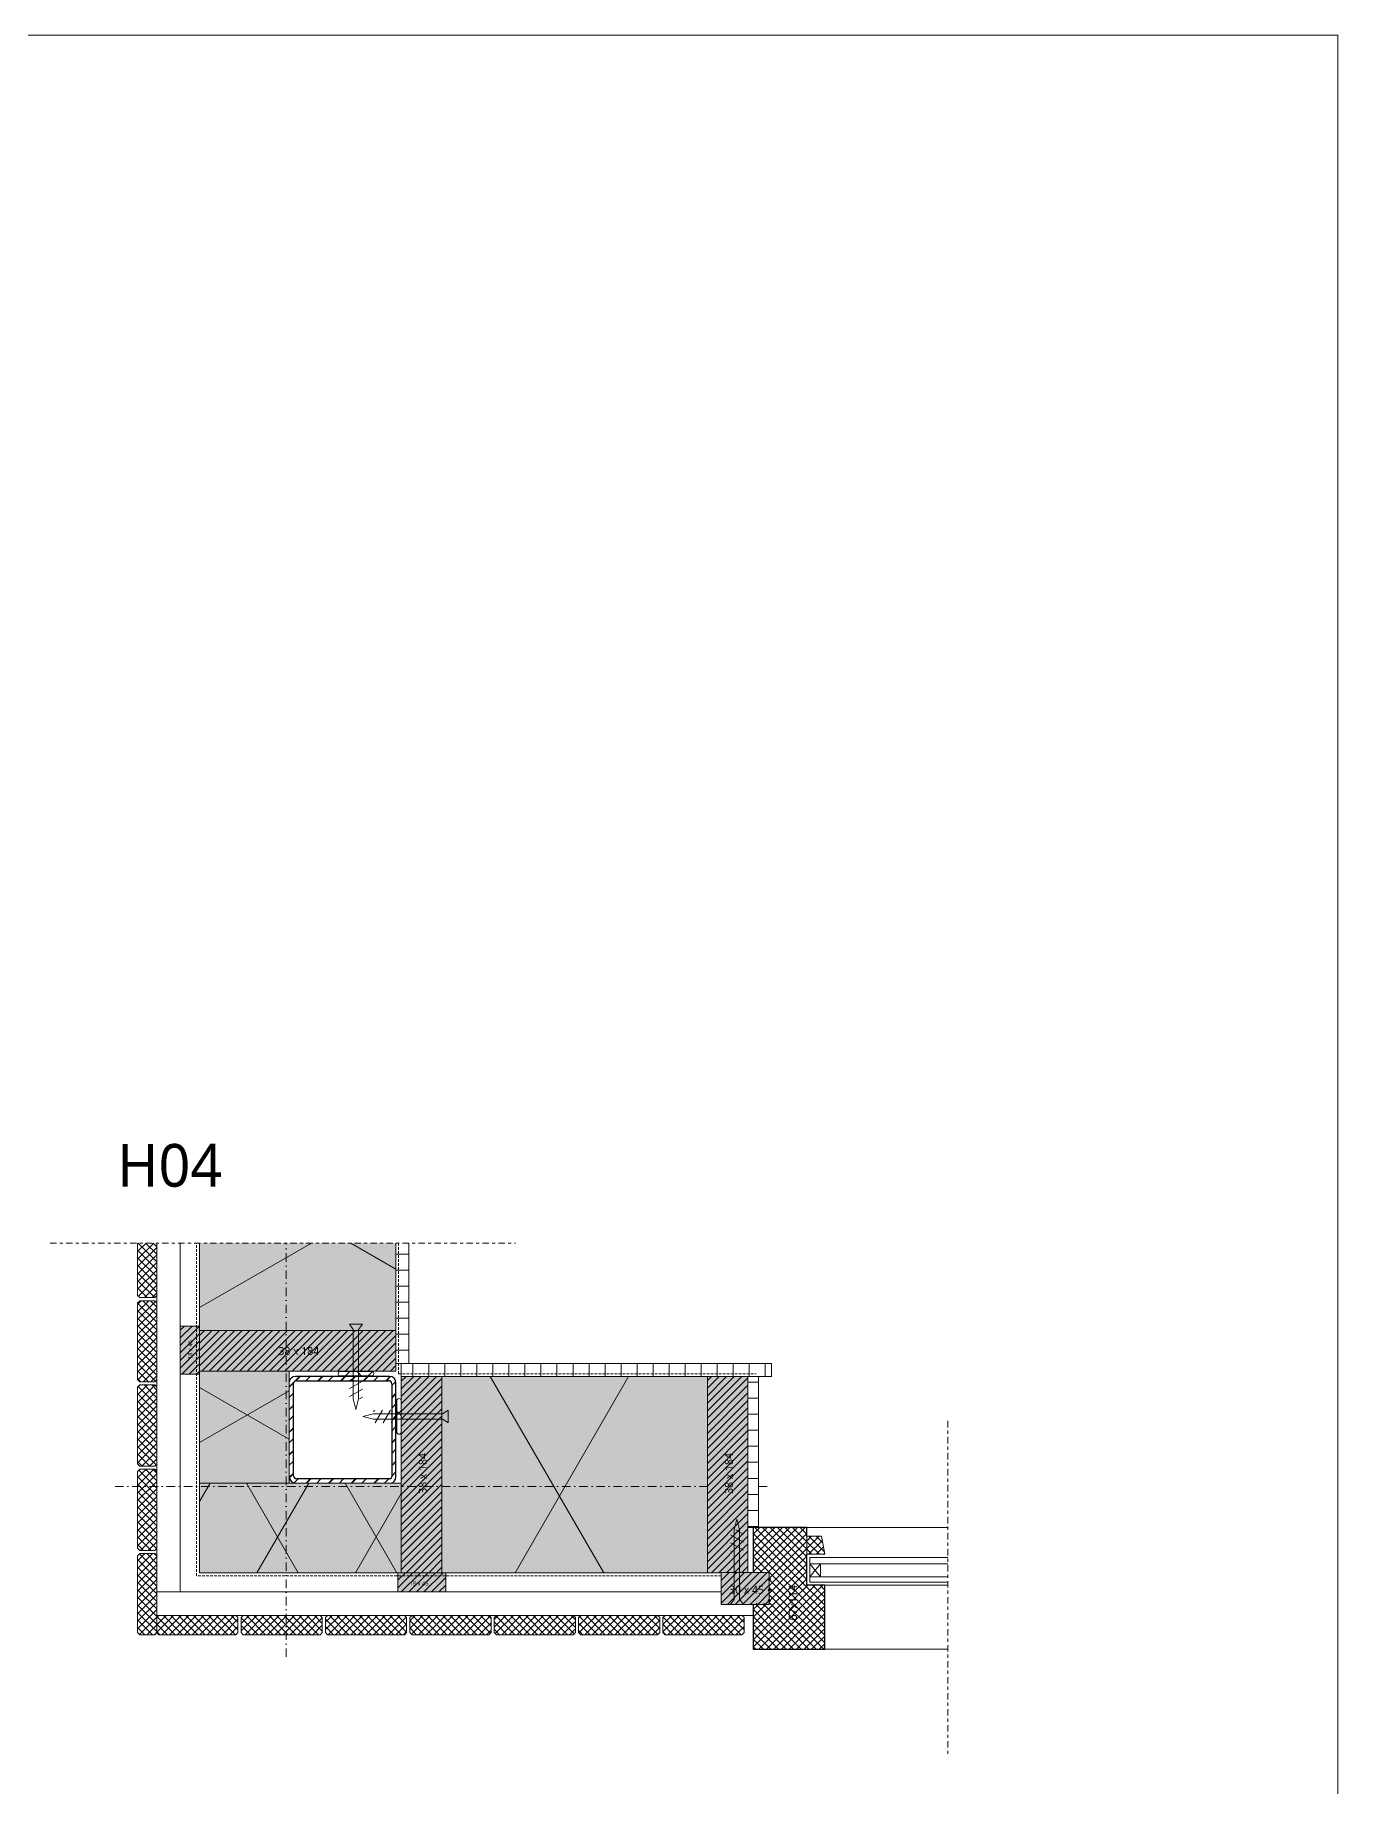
# Model space of a CAD drawing. Header units: millimetres. Extents: x 1381 to 5981, y 1743 to 14688.
# Drawn here: x 4761 to 5981, y 13046 to 14688 of the extents above; entities that cross this region are included whole.
import ezdxf

# ---------------------------------------------------------------- set-up
doc = ezdxf.new("R2010")
doc.units = ezdxf.units.MM
for name, pattern in [('MV_center', [15, 6, -3, 3, -3]), ('MV_hidden', [3.75, 2.5, -1.25]), ('MV_stramien', [16, 8, -4, 0, -4])]:
    doc.linetypes.add(name, pattern=pattern)
for name, color, linetype, lineweight in [('A-ANNO-NOTE', 131, 'Continuous', 18), ('A-DETL', 90, 'Continuous', 13), ('A-DETL-GENF', 92, 'Continuous', 18), ('A-DETL-MEDM', 33, 'Continuous', 18), ('G-ANNO-TEXT', 231, 'Continuous', 13)]:
    doc.layers.add(name, color=color, linetype=linetype, lineweight=lineweight)
doc.styles.add('Segoe UI', font='segoeui.ttf', dxfattribs={"height": 7.5})
doc.styles.add('Segoe UI_1', font='segoeui.ttf', dxfattribs={"height": 4})
doc.styles.add('Segoe UI_3', font='segoeui.ttf', dxfattribs={"height": 40})
pattern_1 = [(270, (0, 0), (-15, -9e-16), [])]
pattern_2 = [(45, (0, 0), (-10.606602, 10.606602), []), (135, (0, 0), (-10.606602, -10.606602), [])]
pattern_3 = [(45, (0, 0), (-3.5355339, 3.5355339), []), (135, (0, 0), (-3.5355339, -3.5355339), [])]

# ---------------------------------------------------------------- blocks, each defined once
blk = doc.blocks.new('00 hout_rechthoekig_sls - SLS 38x184-V22-Details Strandbaak Paviljoen')
at = {"layer": 'A-DETL-GENF', "lineweight": 13}
blk.add_hatch(color=256, dxfattribs=at).paths.add_polyline_path([(0, 0), (184, 0), (184, 38), (0, 38)])
at = {"layer": 'A-DETL-MEDM', "lineweight": 13}
h = blk.add_hatch(dxfattribs=at)
h.set_pattern_fill('FP_42', color=256, style=0, pattern_type=2)
h.set_pattern_definition([(315, (-13246.528, 5142.163), (3.5355339, 3.5355339), [])])
h.paths.add_polyline_path([(0, 0), (184, 0), (184, 38), (0, 38)])
at = {"layer": 'A-DETL-MEDM'}
for p, q in [((78.3, 38), (0, 38)), ((0, 38), (0, 0)), ((78.3, 38), (0, 38)), ((184, 38), (84, 38)), ((184, 38), (84, 38)), ((184, 0), (184, 38)), ((184, 0), (184, 38)), ((184, 0), (184, 38)), ((0, 0), (184, 0))]:
    blk.add_line(p, q, dxfattribs=at)
blk = doc.blocks.new('42 isolatie - Type 1-3776625-Details Strandbaak Paviljoen')
at = {"layer": 'A-DETL-GENF'}
blk.add_hatch(color=256, dxfattribs=at).paths.add_polyline_path([(249, -184.8), (249, -0.8), (0.3, -0.8), (0.3, -184.8), (200.6, -184.8)])
at = {"layer": 'A-DETL-GENF', "lineweight": 13}
h = blk.add_hatch(dxfattribs=at)
h.set_pattern_fill('FP_22', color=256, style=0, pattern_type=2)
h.set_pattern_definition([(300, (-2126.39, -181.76), (-155.885, -90), []), (240, (-2126.39, -181.76), (-155.885, 90), [])])
h.paths.add_polyline_path([(249, -184.8), (249, -0.8), (0.3, -0.8), (0.3, -184.8), (200.6, -184.8)])
at = {"layer": 'A-DETL-GENF'}
for p, q in [((249, -0.8), (0.3, -0.8)), ((0.3, -0.8), (0.3, -184.8)), ((0.3, -0.8), (0.3, -184.8)), ((0.3, -184.8), (4.1, -184.8)), ((4.1, -184.8), (249, -184.8)), ((4.1, -184.8), (249, -184.8))]:
    blk.add_line(p, q, dxfattribs=at)
blk = doc.blocks.new('00 plaatmateriaal - d_12 mm-3690144-Details Strandbaak Paviljoen')
at = {"layer": 'A-DETL-GENF', "lineweight": 13}
h = blk.add_hatch(dxfattribs=at)
h.set_pattern_fill('FP_5', color=256, style=0, pattern_type=2)
h.set_pattern_definition(pattern_1)
h.paths.add_polyline_path([(346.75, 0), (346.75, 12), (0, 12), (0, 0), (334.75, 0)])
at = {"layer": 'A-DETL-MEDM'}
for p, q in [((0, 12), (0, 0)), ((0, 0), (286.75, 0)), ((346.75, 12), (7, 12)), ((334.75, 0), (346.75, 0)), ((346.75, 0), (346.75, 12))]:
    blk.add_line(p, q, dxfattribs=at)
blk = doc.blocks.new('42 isolatie - Type 1-3776626-Details Strandbaak Paviljoen')
at = {"layer": 'A-DETL-GENF'}
blk.add_hatch(color=256, dxfattribs=at).paths.add_polyline_path([(0.3, 0.8), (82.3, 0.8), (82.3, 184.8), (0.3, 184.8), (0.3, 80.3)])
at = {"layer": 'A-DETL-GENF', "lineweight": 13}
h = blk.add_hatch(dxfattribs=at)
h.set_pattern_fill('FP_2', color=256, style=0, pattern_type=2)
h.set_pattern_definition([(60, (-2126.39, 181.76), (-155.885, 90), []), (120, (-2126.39, 181.76), (-155.885, -90), [])])
h.paths.add_polyline_path([(0.3, 0.8), (82.3, 0.8), (82.3, 184.8), (0.3, 184.8), (0.3, 80.3)])
at = {"layer": 'A-DETL-GENF'}
for p, q in [((4.4, 184.8), (0.3, 184.8)), ((0.3, 184.8), (0.3, 0.8)), ((4.4, 184.8), (0.3, 184.8)), ((82.3, 184.8), (4.4, 184.8)), ((82.3, 184.8), (4.4, 184.8)), ((0.3, 0.8), (82.3, 0.8))]:
    blk.add_line(p, q, dxfattribs=at)
blk = doc.blocks.new('00 plaatmateriaal - d_12 mm-3690146-Details Strandbaak Paviljoen')
at = {"layer": 'A-DETL-GENF', "lineweight": 13}
h = blk.add_hatch(dxfattribs=at)
h.set_pattern_fill('FP_3', color=256, style=0, pattern_type=2)
h.set_pattern_definition([(90, (0, 0), (-15, 9e-16), [])])
h.paths.add_polyline_path([(0, -12), (113, -12), (113, 0), (0, 0)])
at = {"layer": 'A-DETL-MEDM'}
for p, q in [((0, 0), (0, -12)), ((113, 0), (31, 0)), ((0, -12), (113, -12))]:
    blk.add_line(p, q, dxfattribs=at)
blk = doc.blocks.new('00 hout_rechthoekig_sls - SLS 38x184-V23-Details Strandbaak Paviljoen')
at = {"layer": 'A-DETL-GENF', "lineweight": 13}
blk.add_hatch(color=256, dxfattribs=at).paths.add_polyline_path([(0, -38), (184, -38), (184, 0), (0, 0), (0, -36.8)])
at = {"layer": 'A-DETL-MEDM', "lineweight": 13}
h = blk.add_hatch(dxfattribs=at)
h.set_pattern_fill('FP_43', color=256, style=0, pattern_type=2)
h.set_pattern_definition([(45, (-4915.163, -13473.528), (-3.5355339, 3.5355339), [])])
h.paths.add_polyline_path([(0, -38), (184, -38), (184, 0), (0, 0), (0, -36.8)])
at = {"layer": 'A-DETL-MEDM'}
for p, q in [((0, 0), (184, 0)), ((0, -38), (0, 0)), ((184, 0), (184, -38)), ((184, 0), (184, -38)), ((184, 0), (184, -38)), ((84, -38), (0, -38)), ((84, -38), (0, -38)), ((184, -38), (84, -38)), ((184, -38), (84, -38))]:
    blk.add_line(p, q, dxfattribs=at)
blk = doc.blocks.new('28 schroef - 5_0x80-4440999-Details Strandbaak Paviljoen')
at = {"layer": 'A-DETL-GENF', "lineweight": 13}
h = blk.add_hatch(dxfattribs=at)
h.set_pattern_fill('FP_12', color=256, style=0, pattern_type=2)
h.set_pattern_definition([(240, (0, 0), (-11.2583, 6.5), [])])
h.paths.add_polyline_path([(50, -6), (70, -6), (70, 6), (50, 6)])
h = blk.add_hatch(dxfattribs=at)
h.set_pattern_fill('FP_13', color=256, style=0, pattern_type=2)
h.set_pattern_definition([(240, (7.5, 0), (-11.2583, 6.5), [])])
h.paths.add_polyline_path([(50, -6), (70, -6), (70, 6), (50, 6)])
for p, q in [((0, -6), (0, 6)), ((0, 6), (5, 2.5)), ((5, 2.5), (70, 2.5)), ((70, 2.5), (80, 0)), ((80, 0), (70, -2.5)), ((5, -2.5), (0, -6)), ((70, -2.5), (5, -2.5))]:
    blk.add_line(p, q, dxfattribs=at)
blk = doc.blocks.new('28 schroef - 5_0x80-3186763-Details Strandbaak Paviljoen')
at = {"layer": 'A-DETL-GENF', "lineweight": 13}
h = blk.add_hatch(dxfattribs=at)
h.set_pattern_fill('FP_8', color=256, style=0, pattern_type=2)
h.set_pattern_definition([(120, (0, 0), (-11.2583, -6.5), [])])
h.paths.add_polyline_path([(50, -6), (70, -6), (70, 6), (50, 6)])
h = blk.add_hatch(dxfattribs=at)
h.set_pattern_fill('FP_9', color=256, style=0, pattern_type=2)
h.set_pattern_definition([(120, (7.5, 0), (-11.2583, -6.5), [])])
h.paths.add_polyline_path([(50, -6), (70, -6), (70, 6), (50, 6)])
for p, q in [((0, 6), (0, -6)), ((5, 2.5), (0, 6)), ((70, 2.5), (5, 2.5)), ((80, 0), (70, 2.5)), ((0, -6), (5, -2.5)), ((5, -2.5), (70, -2.5)), ((70, -2.5), (80, 0))]:
    blk.add_line(p, q, dxfattribs=at)
blk = doc.blocks.new('42 isolatie - Type 1-3776890-Details Strandbaak Paviljoen')
at = {"layer": 'A-DETL-GENF'}
blk.add_hatch(color=256, dxfattribs=at).paths.add_polyline_path([(0.3, 0.8), (105.3, 0.8), (105.3, 84.8), (0.3, 84.8), (0.3, 61)])
at = {"layer": 'A-DETL-GENF', "lineweight": 13}
h = blk.add_hatch(dxfattribs=at)
h.set_pattern_fill('FP_18', color=256, style=0, pattern_type=2)
h.set_pattern_definition([(60, (0, 0), (-69.28, 40), []), (120, (0, 0), (-69.28, -40), [])])
h.paths.add_polyline_path([(0.3, 0.8), (105.3, 0.8), (105.3, 84.8), (0.3, 84.8), (0.3, 61)])
at = {"layer": 'A-DETL-GENF'}
for p, q in [((102.4, 84.8), (0.3, 84.8)), ((0.3, 84.8), (0.3, 0.8)), ((102.4, 84.8), (0.3, 84.8)), ((105.3, 84.8), (102.4, 84.8)), ((105.3, 84.8), (102.4, 84.8)), ((105.3, 0.8), (105.3, 84.8)), ((105.3, 0.8), (105.3, 84.8)), ((0.3, 0.8), (105.3, 0.8)), ((0.3, 0.8), (105.3, 0.8))]:
    blk.add_line(p, q, dxfattribs=at)
blk = doc.blocks.new('42 isolatie - Type 1-3776891-Details Strandbaak Paviljoen')
at = {"layer": 'A-DETL-GENF'}
blk.add_hatch(color=256, dxfattribs=at).paths.add_polyline_path([(189.3, -84.8), (189.3, -0.8), (0.3, -0.8), (0.3, -84.8), (186.1, -84.8)])
at = {"layer": 'A-DETL-GENF', "lineweight": 13}
h = blk.add_hatch(dxfattribs=at)
h.set_pattern_fill('FP_17', color=256, style=0, pattern_type=2)
h.set_pattern_definition([(300, (0, 0), (-69.282, -40), []), (240, (0, 0), (-69.282, 40), [])])
h.paths.add_polyline_path([(189.3, -84.8), (189.3, -0.8), (0.3, -0.8), (0.3, -84.8), (186.1, -84.8)])
at = {"layer": 'A-DETL-GENF'}
for p, q in [((189.3, -0.8), (0.3, -0.8)), ((0.3, -0.8), (0.3, -84.8)), ((189.3, -0.8), (0.3, -0.8)), ((0.3, -0.8), (0.3, -84.8)), ((189.3, -84.8), (189.3, -0.8)), ((189.3, -84.8), (189.3, -0.8)), ((0.3, -84.8), (186.1, -84.8)), ((0.3, -84.8), (186.1, -84.8)), ((186.1, -84.8), (189.3, -84.8))]:
    blk.add_line(p, q, dxfattribs=at)
blk = doc.blocks.new('00 hout_rechthoekig_sls - Vuren 18x45-V24-Details Strandbaak Paviljoen')
at = {"layer": 'A-DETL-GENF', "lineweight": 13}
blk.add_hatch(color=256, dxfattribs=at).paths.add_polyline_path([(0, 0), (0, -18), (45, -18), (45, 0), (4.1, 0)])
at = {"layer": 'A-DETL-MEDM', "lineweight": 13}
h = blk.add_hatch(dxfattribs=at)
h.set_pattern_fill('FP_44', color=256, style=0, pattern_type=2)
h.set_pattern_definition([(315, (-13432.618, 4897.163), (3.5355339, 3.5355339), [])])
h.paths.add_polyline_path([(0, 0), (0, -18), (45, -18), (45, 0), (4.1, 0)])
at = {"layer": 'A-DETL-MEDM'}
for p, q in [((0, 0), (45, 0)), ((0, -18), (0, 0)), ((45, 0), (45, -18)), ((45, 0), (45, -18)), ((45, 0), (45, -18)), ((45, -18), (0, -18)), ((45, -18), (0, -18))]:
    blk.add_line(p, q, dxfattribs=at)
blk = doc.blocks.new('00 hout_rechthoekig_sls - Vuren 18x45-V25-Details Strandbaak Paviljoen')
at = {"layer": 'A-DETL-GENF', "lineweight": 13}
blk.add_hatch(color=256, dxfattribs=at).paths.add_polyline_path([(45, 0), (0, 0), (0, -18), (45, -18)])
at = {"layer": 'A-DETL-MEDM', "lineweight": 13}
h = blk.add_hatch(dxfattribs=at)
h.set_pattern_fill('FP_45', color=256, style=0, pattern_type=2)
h.set_pattern_definition([(225, (5146.018, 13228.528), (3.5355339, -3.5355339), [])])
h.paths.add_polyline_path([(45, 0), (0, 0), (0, -18), (45, -18)])
at = {"layer": 'A-DETL-MEDM'}
for p, q in [((0, 0), (45, 0)), ((0, -18), (0, 0)), ((45, 0), (45, -18)), ((45, 0), (45, -18)), ((45, 0), (45, -18)), ((45, -18), (0, -18)), ((45, -18), (0, -18))]:
    blk.add_line(p, q, dxfattribs=at)
blk = doc.blocks.new('NLRS_00_DI_maskeer - Type 1-4234856-Details Strandbaak Paviljoen')
at = {"layer": 'A-DETL-GENF', "linetype": 'MV_center'}
blk.add_line((-100, 0), (336, 0), dxfattribs=at)
blk = doc.blocks.new('00 hout_rechthoekig_sls - SLS 38x184-V29-Details Strandbaak Paviljoen')
at = {"layer": 'A-DETL-GENF', "lineweight": 13}
blk.add_hatch(color=256, dxfattribs=at).paths.add_polyline_path([(0, 25), (0.3, 25), (0.3, 0), (184, 0), (184, 38), (0, 38)])
at = {"layer": 'A-DETL-MEDM', "lineweight": 13}
h = blk.add_hatch(dxfattribs=at)
h.set_pattern_fill('FP_49', color=256, style=0, pattern_type=2)
h.set_pattern_definition([(315, (-13246.528, 5428.913), (3.5355339, 3.5355339), [])])
h.paths.add_polyline_path([(0, 25), (0.3, 25), (0.3, 0), (184, 0), (184, 38), (0, 38)])
at = {"layer": 'A-DETL-MEDM'}
for p, q in [((184, 38), (0, 38)), ((0, 38), (0, 25)), ((184, 38), (0, 38)), ((184, 0), (184, 38)), ((184, 0), (184, 38)), ((184, 0), (184, 38)), ((0.3, 0), (42.3, 0)), ((42.3, 0), (184, 0))]:
    blk.add_line(p, q, dxfattribs=at)
blk = doc.blocks.new('00 hout_rechthoekig_sls - Vuren 30x45-4309811-Details Strandbaak Paviljoen')
at = {"layer": 'A-DETL-GENF', "lineweight": 13}
blk.add_hatch(color=256, dxfattribs=at).paths.add_polyline_path([(0, 0), (32.2, 0), (32.3, 0.3), (32.4, 0.5), (32.5, 0.7), (32.7, 0.9), (33, 1), (33.2, 1), (33.5, 1), (33.7, 0.9), (33.9, 0.7), (34.1, 0.5), (34.2, 0.3), (34.2, 0), (39.1, 0), (39.1, 0.3), (39.2, 0.5), (39.4, 0.7), (39.6, 0.9), (39.8, 1), (40.1, 1), (40.4, 1), (40.6, 0.9), (40.8, 0.7), (41, 0.5), (41.1, 0.3), (41.1, 0), (45, 0), (45, 2.6), (44.7, 2.7), (44.5, 2.8), (44.3, 2.9), (44.1, 3.1), (44, 3.4), (44, 3.6), (44, 3.9), (44.1, 4.1), (44.3, 4.3), (44.5, 4.5), (44.7, 4.6), (45, 4.6), (45, 12.6), (44.7, 12.6), (44.5, 12.7), (44.3, 12.9), (44.1, 13.1), (44, 13.3), (44, 13.6), (44, 13.8), (44.1, 14.1), (44.3, 14.3), (44.5, 14.4), (44.7, 14.5), (45, 14.6), (45, 22.6), (44.7, 22.6), (44.5, 22.7), (44.3, 22.9), (44.1, 23.1), (44, 23.3), (44, 23.6), (44, 23.8), (44.2, 24.1), (44.3, 24.3), (44.5, 24.4), (44.7, 24.5), (45, 24.6), (45, 30), (0, 30)])
at = {"layer": 'A-DETL-MEDM', "lineweight": 13}
h = blk.add_hatch(dxfattribs=at)
h.set_pattern_fill('FP_50', color=256, style=0, pattern_type=2)
h.set_pattern_definition([(45, (-5403.921, -13216.799), (-3.5355339, 3.5355339), [])])
h.paths.add_polyline_path([(0, 0), (32.2, 0), (32.3, 0.3), (32.4, 0.5), (32.5, 0.7), (32.7, 0.9), (33, 1), (33.2, 1), (33.5, 1), (33.7, 0.9), (33.9, 0.7), (34.1, 0.5), (34.2, 0.3), (34.2, 0), (39.1, 0), (39.1, 0.3), (39.2, 0.5), (39.4, 0.7), (39.6, 0.9), (39.8, 1), (40.1, 1), (40.4, 1), (40.6, 0.9), (40.8, 0.7), (41, 0.5), (41.1, 0.3), (41.1, 0), (45, 0), (45, 2.6), (44.7, 2.7), (44.5, 2.8), (44.3, 2.9), (44.1, 3.1), (44, 3.4), (44, 3.6), (44, 3.9), (44.1, 4.1), (44.3, 4.3), (44.5, 4.5), (44.7, 4.6), (45, 4.6), (45, 12.6), (44.7, 12.6), (44.5, 12.7), (44.3, 12.9), (44.1, 13.1), (44, 13.3), (44, 13.6), (44, 13.8), (44.1, 14.1), (44.3, 14.3), (44.5, 14.4), (44.7, 14.5), (45, 14.6), (45, 22.6), (44.7, 22.6), (44.5, 22.7), (44.3, 22.9), (44.1, 23.1), (44, 23.3), (44, 23.6), (44, 23.8), (44.2, 24.1), (44.3, 24.3), (44.5, 24.4), (44.7, 24.5), (45, 24.6), (45, 30), (0, 30)])
at = {"layer": 'A-DETL-MEDM'}
for p, q in [((45, 30), (0, 30)), ((0, 30), (0, 0)), ((45, 30), (0, 30)), ((45, 24.6), (45, 30)), ((45, 24.6), (45, 30)), ((45, 24.6), (45, 30)), ((45, 14.6), (45, 22.6)), ((45, 14.6), (45, 22.6)), ((45, 14.6), (45, 22.6)), ((0, 0), (32.2, 0)), ((34.2, 0), (39.1, 0)), ((41.1, 0), (45, 0)), ((45, 4.6), (45, 12.6)), ((45, 4.6), (45, 12.6)), ((45, 4.6), (45, 12.6)), ((45, 0), (45, 2.6)), ((45, 0), (45, 2.6)), ((45, 0), (45, 2.6))]:
    blk.add_line(p, q, dxfattribs=at)
blk = doc.blocks.new('00 plaatmateriaal - d_10 mm-3690150-Details Strandbaak Paviljoen')
at = {"layer": 'A-DETL-GENF', "lineweight": 13}
h = blk.add_hatch(dxfattribs=at)
h.set_pattern_fill('FP_5', color=256, style=0, pattern_type=2)
h.set_pattern_definition(pattern_1)
h.paths.add_polyline_path([(141.7, 10), (0, 10), (0, 0), (141.7, 0)])
at = {"layer": 'A-DETL-MEDM'}
for p, q in [((141.7, 10), (0, 10)), ((0, 10), (0, 0)), ((0, 0), (141.7, 0)), ((141.7, 0), (141.7, 10))]:
    blk.add_line(p, q, dxfattribs=at)
blk = doc.blocks.new('31 dubbel_glas - Type 1-3690163-Details Strandbaak Paviljoen')
at = {"layer": 'A-DETL-GENF', "lineweight": 13}
for p, q in [((160, 0), (30.75, 0)), ((160, -23), (160, 0)), ((160, -5), (30.75, -5)), ((150, -5), (150, -17)), ((150, -17), (160, -5)), ((150, -5), (160, -17)), ((30.75, -17), (160, -17)), ((30.75, -23), (160, -23))]:
    blk.add_line(p, q, dxfattribs=at)
blk = doc.blocks.new('NLRS_00_DI_maskeer - Type 1-4234652-Details Strandbaak Paviljoen')
at = {"layer": 'A-DETL-GENF', "linetype": 'MV_center'}
blk.add_line((214, 0), (-100, 0), dxfattribs=at)

msp = doc.modelspace()

# ---------------------------------------------------------------- hatches: boundary and pattern name
at = {"layer": 'A-DETL-GENF', "lineweight": 13}
h = msp.add_hatch(dxfattribs=at)
h.set_pattern_fill('FP_15', color=250, style=0, pattern_type=2)
h.set_pattern_definition(pattern_3)
h.paths.add_polyline_path([(4859.2, 13504.5), (4873.2, 13504.5), (4875.2, 13506.5), (4875.2, 13555.5), (4857.2, 13555.5), (4857.2, 13506.5), (4858.3, 13505.4)])
h = msp.add_hatch(dxfattribs=at)
h.set_pattern_fill('FP_15', color=250, style=0, pattern_type=2)
h.set_pattern_definition(pattern_3)
h.paths.add_polyline_path([(4859.2, 13425.5), (4873.2, 13425.5), (4875.2, 13427.5), (4875.2, 13499.5), (4873.2, 13501.5), (4859.2, 13501.5), (4857.2, 13499.5), (4857.2, 13427.5), (4858.3, 13426.4)])
h = msp.add_hatch(dxfattribs=at)
h.set_pattern_fill('FP_4', color=254, style=0, pattern_type=2)
h.set_pattern_definition([(45, (0, 0), (-10.606602, 10.606602), []), (45, (0.5, 0), (-10.606602, 10.606602), []), (45, (10, 0), (-10.606602, 10.606602), [])])
h.paths.add_polyline_path([(5094.2, 13330.5), (5095.5, 13330.9), (5096.7, 13331.6), (5097.7, 13332.6), (5098.5, 13333.7), (5099, 13335.1), (5099.2, 13336.4), (5099.2, 13424.5), (5099, 13426.1), (5098.4, 13427.5), (5097.4, 13428.8), (5096.2, 13429.7), (5094.7, 13430.3), (5093.2, 13430.5), (5005.1, 13430.5), (5003.7, 13430.4), (5002.4, 13429.9), (5001.2, 13429.1), (5000.2, 13428.1), (4999.6, 13426.9), (4999.2, 13425.5), (4999.2, 13336.5), (4999.4, 13335), (5000, 13333.5), (5000.9, 13332.3), (5002.2, 13331.3), (5003.6, 13330.7), (5005.2, 13330.5), (5019.7, 13330.5)])
h.paths.add_polyline_path([(5093.7, 13334.5), (5006.2, 13334.5), (5005.4, 13334.6), (5004.7, 13334.9), (5004, 13335.4), (5003.6, 13336), (5003.3, 13336.8), (5003.2, 13337.5), (5003.2, 13424.2), (5003.4, 13424.9), (5003.7, 13425.4), (5004.2, 13425.9), (5004.8, 13426.2), (5005.4, 13426.5), (5006.1, 13426.5), (5092.2, 13426.5), (5092.9, 13426.4), (5093.7, 13426.1), (5094.3, 13425.6), (5094.8, 13425), (5095.1, 13424.3), (5095.2, 13423.5), (5095.2, 13336.4), (5095.1, 13335.9), (5094.9, 13335.5), (5094.6, 13335.1), (5094.2, 13334.7)])
h = msp.add_hatch(dxfattribs=at)
h.set_pattern_fill('FP_14', color=254, style=0, pattern_type=2)
h.set_pattern_definition(pattern_2)
h.paths.add_polyline_path([(5076.4, 13431.2), (5076.9, 13431.3), (5077.4, 13431.5), (5077.8, 13431.8), (5078.1, 13432.2), (5078.3, 13432.7), (5078.4, 13433.2), (5078.3, 13433.8), (5078.1, 13434.2), (5077.8, 13434.6), (5077.4, 13435), (5076.9, 13435.2), (5076.4, 13435.2), (5046.9, 13435.2), (5046.4, 13435.2), (5045.9, 13435), (5045.5, 13434.6), (5045.2, 13434.2), (5045, 13433.8), (5044.9, 13433.2), (5045, 13432.7), (5045.2, 13432.2), (5045.5, 13431.8), (5045.9, 13431.5), (5046.4, 13431.3), (5046.9, 13431.2), (5060, 13431.2)])
h = msp.add_hatch(dxfattribs=at)
h.set_pattern_fill('FP_15', color=250, style=0, pattern_type=2)
h.set_pattern_definition(pattern_3)
h.paths.add_polyline_path([(4859.2, 13346.5), (4873.2, 13346.5), (4875.2, 13348.5), (4875.2, 13420.5), (4873.2, 13422.5), (4859.2, 13422.5), (4857.2, 13420.5), (4857.2, 13348.5), (4858.3, 13347.4)])
h = msp.add_hatch(dxfattribs=at)
h.set_pattern_fill('FP_14', color=254, style=0, pattern_type=2)
h.set_pattern_definition(pattern_2)
h.paths.add_polyline_path([(5101.9, 13376.3), (5102.4, 13376.3), (5102.9, 13376.5), (5103.3, 13376.9), (5103.6, 13377.3), (5103.8, 13377.8), (5103.9, 13378.3), (5103.9, 13407.8), (5103.8, 13408.3), (5103.6, 13408.8), (5103.3, 13409.2), (5102.9, 13409.5), (5102.4, 13409.7), (5101.9, 13409.8), (5101.4, 13409.7), (5100.9, 13409.5), (5100.4, 13409.1), (5100.1, 13408.8), (5099.9, 13408.3), (5099.9, 13407.8), (5099.9, 13378.3), (5099.9, 13377.8), (5100.1, 13377.3), (5100.5, 13376.9), (5100.9, 13376.5), (5101.4, 13376.3)])
h = msp.add_hatch(dxfattribs=at)
h.set_pattern_fill('FP_15', color=250, style=0, pattern_type=2)
h.set_pattern_definition(pattern_3)
h.paths.add_polyline_path([(4859.2, 13267.5), (4873.2, 13267.5), (4875.2, 13269.5), (4875.2, 13341.5), (4873.2, 13343.5), (4859.2, 13343.5), (4857.2, 13341.5), (4857.2, 13269.5)])
h = msp.add_hatch(dxfattribs=at)
h.set_pattern_fill('FP_15', color=250, style=0, pattern_type=2)
h.set_pattern_definition(pattern_3)
h.paths.add_polyline_path([(5500.9, 13174.8), (5500.9, 13234.8), (5483.9, 13234.8), (5483.9, 13288.8), (5433.9, 13288.8), (5433.9, 13246.8), (5448.9, 13246.8), (5448.9, 13241.4), (5449.2, 13241.3), (5449.4, 13241.2), (5449.7, 13240.9), (5449.8, 13240.9), (5449.9, 13240.6), (5449.9, 13240.4), (5449.9, 13240.1), (5449.8, 13239.9), (5449.6, 13239.7), (5449.4, 13239.5), (5449.2, 13239.4), (5448.9, 13239.4), (5448.9, 13231.4), (5449.2, 13231.3), (5449.4, 13231.2), (5449.6, 13231.1), (5449.8, 13230.9), (5449.9, 13230.6), (5449.9, 13230.4), (5449.9, 13230.1), (5449.8, 13229.9), (5449.6, 13229.7), (5449.4, 13229.5), (5449.2, 13229.4), (5448.9, 13229.4), (5448.9, 13221.4), (5449.2, 13221.4), (5449.4, 13221.3), (5449.6, 13221.1), (5449.8, 13220.9), (5449.9, 13220.7), (5449.9, 13220.4), (5449.9, 13220.2), (5449.8, 13219.9), (5449.6, 13219.7), (5449.4, 13219.6), (5449.2, 13219.5), (5448.9, 13219.4), (5448.9, 13216.8), (5445, 13216.8), (5445, 13216.5), (5444.9, 13216.3), (5444.7, 13216.1), (5444.5, 13215.9), (5444.3, 13215.8), (5444, 13215.8), (5443.8, 13215.8), (5443.5, 13215.9), (5443.3, 13216.1), (5443.2, 13216.3), (5443.1, 13216.5), (5443, 13216.8), (5438.2, 13216.8), (5438.1, 13216.5), (5438, 13216.3), (5437.9, 13216.1), (5437.7, 13215.9), (5437.4, 13215.8), (5437.2, 13215.8), (5436.9, 13215.8), (5436.7, 13215.9), (5436.5, 13216.1), (5436.3, 13216.3), (5436.2, 13216.5), (5436.2, 13216.8), (5433.9, 13216.8), (5433.9, 13174.8)])
h = msp.add_hatch(dxfattribs=at)
h.set_pattern_fill('FP_15', color=250, style=0, pattern_type=2)
h.set_pattern_definition(pattern_3)
h.paths.add_polyline_path([(5500.9, 13263.8), (5497.9, 13280.8), (5483.9, 13280.8), (5483.9, 13263.8)])
h = msp.add_hatch(dxfattribs=at)
h.set_pattern_fill('FP_15', color=250, style=0, pattern_type=2)
h.set_pattern_definition(pattern_3)
h.paths.add_polyline_path([(4859.2, 13188.5), (4873.2, 13188.5), (4875.2, 13190.5), (4875.2, 13262.5), (4873.2, 13264.5), (4859.2, 13264.5), (4857.2, 13262.5), (4857.2, 13190.5)])
at = {"layer": 'A-DETL-GENF'}
for points in [[(5448.9, 13239.4), (5449.2, 13239.4), (5449.4, 13239.5), (5449.6, 13239.7), (5449.8, 13239.9), (5449.9, 13240.1), (5449.9, 13240.4), (5449.9, 13240.6), (5449.7, 13240.9), (5449.6, 13241.1), (5449.4, 13241.2), (5449.2, 13241.3), (5448.9, 13241.4), (5448.7, 13241.3), (5448.4, 13241.2), (5448.1, 13240.9), (5448.1, 13240.9), (5448, 13240.6), (5447.9, 13240.4), (5448, 13240.1), (5448.1, 13239.9), (5448.2, 13239.7), (5448.4, 13239.5), (5448.7, 13239.4)], [(5437.2, 13215.8), (5437.4, 13215.8), (5437.7, 13215.9), (5437.9, 13216.1), (5438, 13216.3), (5438.1, 13216.5), (5438.2, 13216.8), (5438.1, 13217.1), (5438, 13217.3), (5437.9, 13217.5), (5437.7, 13217.7), (5437.4, 13217.8), (5437.2, 13217.8), (5436.9, 13217.8), (5436.7, 13217.7), (5436.5, 13217.5), (5436.3, 13217.3), (5436.2, 13217.1), (5436.2, 13216.8), (5436.2, 13216.5), (5436.3, 13216.3), (5436.5, 13216.1), (5436.7, 13215.9), (5436.9, 13215.8)], [(5444, 13215.8), (5444.3, 13215.8), (5444.5, 13215.9), (5444.7, 13216.1), (5444.9, 13216.3), (5445, 13216.5), (5445, 13216.8), (5445, 13217.1), (5444.9, 13217.3), (5444.7, 13217.5), (5444.5, 13217.7), (5444.3, 13217.8), (5444, 13217.8), (5443.8, 13217.8), (5443.5, 13217.7), (5443.3, 13217.5), (5443.2, 13217.3), (5443.1, 13217.1), (5443, 13216.8), (5443.1, 13216.5), (5443.2, 13216.3), (5443.3, 13216.1), (5443.5, 13215.9), (5443.8, 13215.8)], [(5448.9, 13229.4), (5449.2, 13229.4), (5449.4, 13229.5), (5449.6, 13229.7), (5449.8, 13229.9), (5449.9, 13230.1), (5449.9, 13230.4), (5449.9, 13230.6), (5449.8, 13230.9), (5449.6, 13231.1), (5449.4, 13231.2), (5449.2, 13231.3), (5448.9, 13231.4), (5448.7, 13231.3), (5448.4, 13231.2), (5448.2, 13231.1), (5448.1, 13230.9), (5448, 13230.6), (5447.9, 13230.4), (5448, 13230.1), (5448.1, 13229.9), (5448.2, 13229.7), (5448.4, 13229.5), (5448.7, 13229.4)], [(5448.9, 13219.4), (5449.2, 13219.5), (5449.4, 13219.6), (5449.6, 13219.7), (5449.8, 13219.9), (5449.9, 13220.2), (5449.9, 13220.4), (5449.9, 13220.7), (5449.8, 13220.9), (5449.6, 13221.1), (5449.4, 13221.3), (5449.2, 13221.4), (5448.9, 13221.4), (5448.7, 13221.4), (5448.4, 13221.3), (5448.2, 13221.1), (5448.1, 13220.9), (5448, 13220.7), (5447.9, 13220.4), (5448, 13220.2), (5448.1, 13219.9), (5448.2, 13219.7), (5448.4, 13219.6), (5448.7, 13219.5)]]:
    msp.add_hatch(color=7, dxfattribs=at).paths.add_polyline_path(points)
at = {"layer": 'A-DETL-GENF', "lineweight": 13}
h = msp.add_hatch(dxfattribs=at)
h.set_pattern_fill('FP_15', color=250, style=0, pattern_type=2)
h.set_pattern_definition(pattern_3)
h.paths.add_polyline_path([(4949.2, 13188.5), (4951.2, 13190.5), (4951.2, 13204.5), (4949.2, 13206.5), (4877.2, 13206.5), (4875.2, 13204.5), (4875.2, 13190.5), (4877.2, 13188.5)])
h = msp.add_hatch(dxfattribs=at)
h.set_pattern_fill('FP_15', color=250, style=0, pattern_type=2)
h.set_pattern_definition(pattern_3)
h.paths.add_polyline_path([(5028.2, 13188.5), (5030.2, 13190.5), (5030.2, 13204.5), (5028.2, 13206.5), (4956.2, 13206.5), (4954.2, 13204.5), (4954.2, 13190.5), (4956.2, 13188.5), (5019.7, 13188.5)])
h = msp.add_hatch(dxfattribs=at)
h.set_pattern_fill('FP_15', color=250, style=0, pattern_type=2)
h.set_pattern_definition(pattern_3)
h.paths.add_polyline_path([(5107.2, 13188.5), (5109.2, 13190.5), (5109.2, 13204.5), (5107.2, 13206.5), (5035.2, 13206.5), (5033.2, 13204.5), (5033.2, 13190.5), (5035.2, 13188.5)])
h = msp.add_hatch(dxfattribs=at)
h.set_pattern_fill('FP_15', color=250, style=0, pattern_type=2)
h.set_pattern_definition(pattern_3)
h.paths.add_polyline_path([(5186.2, 13188.5), (5188.2, 13190.5), (5188.2, 13204.5), (5186.2, 13206.5), (5114.2, 13206.5), (5112.2, 13204.5), (5112.2, 13190.5), (5114.2, 13188.5)])
h = msp.add_hatch(dxfattribs=at)
h.set_pattern_fill('FP_15', color=250, style=0, pattern_type=2)
h.set_pattern_definition(pattern_3)
h.paths.add_polyline_path([(5265.2, 13188.5), (5267.2, 13190.5), (5267.2, 13204.5), (5265.2, 13206.5), (5193.2, 13206.5), (5191.2, 13204.5), (5191.2, 13190.5), (5193.2, 13188.5)])
h = msp.add_hatch(dxfattribs=at)
h.set_pattern_fill('FP_15', color=250, style=0, pattern_type=2)
h.set_pattern_definition(pattern_3)
h.paths.add_polyline_path([(5342.4, 13188.5), (5344.2, 13188.5), (5346.2, 13190.5), (5346.2, 13204.5), (5344.2, 13206.5), (5272.2, 13206.5), (5270.2, 13204.5), (5270.2, 13190.5), (5272.2, 13188.5)])
h = msp.add_hatch(dxfattribs=at)
h.set_pattern_fill('FP_15', color=250, style=0, pattern_type=2)
h.set_pattern_definition(pattern_3)
h.paths.add_polyline_path([(5423.2, 13188.5), (5425.2, 13190.5), (5425.2, 13204.5), (5423.2, 13206.5), (5351.2, 13206.5), (5349.2, 13204.5), (5349.2, 13190.5), (5351.2, 13188.5)])

# ---------------------------------------------------------------- linework, layer by layer
at = {"layer": 'A-DETL', "lineweight": 18}
for p, q in [((1381.5, 14687.5), (5981.5, 14687.5)), ((5981.5, 14687.5), (5981.5, 11787.5)), ((4857.2, 13555.5), (4857.2, 13506.5)), ((4875.2, 13506.5), (4875.2, 13555.5)), ((4875.2, 13555.5), (4875.2, 13228.5)), ((4875.2, 13555.5), (4875.2, 13228.5)), ((4875.2, 13555.5), (4875.2, 13206.5)), ((4897.2, 13477.6), (4897.2, 13555.5)), ((4857.2, 13506.5), (4859.2, 13504.5)), ((4859.2, 13501.5), (4857.2, 13499.5)), ((4857.2, 13499.5), (4857.2, 13427.5)), ((4859.2, 13504.5), (4873.2, 13504.5)), ((4873.2, 13501.5), (4859.2, 13501.5)), ((4873.2, 13504.5), (4875.2, 13506.5)), ((4875.2, 13499.5), (4873.2, 13501.5)), ((4875.2, 13427.5), (4875.2, 13499.5)), ((4897.2, 13432.6), (4897.2, 13228.5)), ((5076.4, 13435.2), (5046.9, 13435.2)), ((5046.9, 13431.2), (5076.4, 13431.2)), ((4857.2, 13427.5), (4859.2, 13425.5)), ((4859.2, 13422.5), (4857.2, 13420.5)), ((4857.2, 13420.5), (4857.2, 13348.5)), ((4859.2, 13425.5), (4873.2, 13425.5)), ((4873.2, 13422.5), (4859.2, 13422.5)), ((4873.2, 13425.5), (4875.2, 13427.5)), ((4875.2, 13420.5), (4873.2, 13422.5)), ((4875.2, 13348.5), (4875.2, 13420.5)), ((5099.9, 13407.8), (5099.9, 13378.3)), ((5103.9, 13378.3), (5103.9, 13407.8)), ((4857.2, 13348.5), (4859.2, 13346.5)), ((4873.2, 13346.5), (4875.2, 13348.5)), ((4859.2, 13343.5), (4857.2, 13341.5)), ((4857.2, 13341.5), (4857.2, 13269.5)), ((4859.2, 13346.5), (4873.2, 13346.5)), ((4873.2, 13343.5), (4859.2, 13343.5)), ((4875.2, 13341.5), (4873.2, 13343.5)), ((4875.2, 13269.5), (4875.2, 13341.5)), ((4857.2, 13269.5), (4859.2, 13267.5)), ((4859.2, 13267.5), (4873.2, 13267.5)), ((4873.2, 13267.5), (4875.2, 13269.5)), ((5483.9, 13280.8), (5483.9, 13263.8)), ((5497.9, 13280.8), (5483.9, 13280.8)), ((5500.9, 13263.8), (5497.9, 13280.8)), ((4859.2, 13264.5), (4857.2, 13262.5)), ((4857.2, 13262.5), (4857.2, 13190.5)), ((4873.2, 13264.5), (4859.2, 13264.5)), ((4875.2, 13262.5), (4873.2, 13264.5)), ((4875.2, 13190.5), (4875.2, 13262.5)), ((5483.9, 13263.8), (5500.9, 13263.8)), ((5101, 13228.5), (4875.2, 13228.5)), ((4875.2, 13228.5), (4875.2, 13206.5)), ((5146, 13228.5), (5403.9, 13228.5)), ((4877.2, 13206.5), (4875.2, 13204.5)), ((5433.9, 13206.5), (4875.2, 13206.5)), ((4949.2, 13206.5), (4877.2, 13206.5)), ((4951.2, 13204.5), (4949.2, 13206.5)), ((4951.2, 13190.5), (4951.2, 13204.5)), ((4956.2, 13206.5), (4954.2, 13204.5)), ((4954.2, 13204.5), (4954.2, 13190.5)), ((5028.2, 13206.5), (4956.2, 13206.5)), ((5030.2, 13204.5), (5028.2, 13206.5)), ((5030.2, 13190.5), (5030.2, 13204.5)), ((5035.2, 13206.5), (5033.2, 13204.5)), ((5033.2, 13204.5), (5033.2, 13190.5)), ((5107.2, 13206.5), (5035.2, 13206.5)), ((5109.2, 13204.5), (5107.2, 13206.5)), ((5109.2, 13190.5), (5109.2, 13204.5)), ((5114.2, 13206.5), (5112.2, 13204.5)), ((5112.2, 13204.5), (5112.2, 13190.5)), ((5186.2, 13206.5), (5114.2, 13206.5)), ((5188.2, 13204.5), (5186.2, 13206.5)), ((5188.2, 13190.5), (5188.2, 13204.5)), ((5193.2, 13206.5), (5191.2, 13204.5)), ((5191.2, 13204.5), (5191.2, 13190.5)), ((5265.2, 13206.5), (5193.2, 13206.5)), ((5267.2, 13204.5), (5265.2, 13206.5)), ((5267.2, 13190.5), (5267.2, 13204.5)), ((5272.2, 13206.5), (5270.2, 13204.5)), ((5270.2, 13204.5), (5270.2, 13190.5)), ((5344.2, 13206.5), (5272.2, 13206.5)), ((5346.2, 13204.5), (5344.2, 13206.5)), ((5346.2, 13190.5), (5346.2, 13204.5)), ((5351.2, 13206.5), (5349.2, 13204.5)), ((5349.2, 13204.5), (5349.2, 13190.5)), ((5423.2, 13206.5), (5351.2, 13206.5)), ((5425.2, 13204.5), (5423.2, 13206.5)), ((5425.2, 13190.5), (5425.2, 13204.5)), ((4857.2, 13190.5), (4859.2, 13188.5)), ((4859.2, 13188.5), (4873.2, 13188.5)), ((4873.2, 13188.5), (4875.2, 13190.5)), ((4875.2, 13190.5), (4877.2, 13188.5)), ((4877.2, 13188.5), (4949.2, 13188.5)), ((4949.2, 13188.5), (4951.2, 13190.5)), ((4954.2, 13190.5), (4956.2, 13188.5)), ((4956.2, 13188.5), (5028.2, 13188.5)), ((5028.2, 13188.5), (5030.2, 13190.5)), ((5033.2, 13190.5), (5035.2, 13188.5)), ((5035.2, 13188.5), (5107.2, 13188.5)), ((5107.2, 13188.5), (5109.2, 13190.5)), ((5112.2, 13190.5), (5114.2, 13188.5)), ((5114.2, 13188.5), (5186.2, 13188.5)), ((5186.2, 13188.5), (5188.2, 13190.5)), ((5191.2, 13190.5), (5193.2, 13188.5)), ((5193.2, 13188.5), (5265.2, 13188.5)), ((5265.2, 13188.5), (5267.2, 13190.5)), ((5270.2, 13190.5), (5272.2, 13188.5)), ((5272.2, 13188.5), (5344.2, 13188.5)), ((5344.2, 13188.5), (5346.2, 13190.5)), ((5349.2, 13190.5), (5351.2, 13188.5)), ((5351.2, 13188.5), (5423.2, 13188.5)), ((5423.2, 13188.5), (5425.2, 13190.5))]:
    msp.add_line(p, q, dxfattribs=at)
at = {"layer": 'A-DETL', "linetype": 'MV_hidden', "lineweight": 18}
for p, q in [((4912.2, 13243.5), (4912.2, 13555.5)), ((5101.5, 13432.9), (5101.5, 13555.5)), ((5101.5, 13432.9), (5436.5, 13432.9)), ((5403.9, 13243.5), (4912.2, 13243.5))]:
    msp.add_line(p, q, dxfattribs=at)
at = {"layer": 'A-DETL', "linetype": 'MV_stramien', "lineweight": 18}
for p, q in [((4996.2, 13167.7), (4996.2, 13555.5)), ((4836.1, 13327.5), (5390.9, 13327.5)), ((5438.9, 13327.5), (5452.1, 13327.5))]:
    msp.add_line(p, q, dxfattribs=at)
at = {"layer": 'A-DETL'}
for p, q in [((5483.9, 13288.8), (5616.2, 13288.8)), ((5500.9, 13234.8), (5616.2, 13234.8)), ((5500.9, 13174.8), (5616.2, 13174.8))]:
    msp.add_line(p, q, dxfattribs=at)
at = {"layer": 'A-DETL', "lineweight": 18}
for centre, radius, start, end in [((5046.9, 13433.2), 2, 90, 270), ((5076.4, 13433.2), 2, 270, 90), ((5101.9, 13407.8), 2, 0, 180), ((5101.9, 13378.3), 2, 180, 0), ((5448.9, 13240.4), 1, 90, 270), ((5448.9, 13240.4), 1, 270, 90), ((5437.2, 13216.8), 1, 90, 270), ((5437.2, 13216.8), 1, 270, 90), ((5444, 13216.8), 1, 90, 270), ((5444, 13216.8), 1, 270, 90), ((5448.9, 13230.4), 1, 90, 270), ((5448.9, 13220.4), 1, 90, 270), ((5448.9, 13230.4), 1, 270, 90), ((5448.9, 13220.4), 1, 270, 90)]:
    msp.add_arc(centre, radius, start, end, dxfattribs=at)
at = {"layer": 'A-DETL-MEDM', "lineweight": 25}
for p, q in [((5093.2, 13430.5), (5005.1, 13430.5)), ((5003.2, 13337.5), (5003.2, 13424.2)), ((5006.1, 13426.5), (5055.7, 13426.5)), ((5055.7, 13426.5), (5067.7, 13426.5)), ((5067.7, 13426.5), (5092.2, 13426.5)), ((5095.2, 13423.5), (5095.2, 13399)), ((5099.2, 13336.4), (5099.2, 13424.5)), ((5095.2, 13399), (5095.2, 13387)), ((5095.2, 13387), (5095.2, 13336.4)), ((5093.7, 13334.5), (5006.2, 13334.5)), ((5433.9, 13288.8), (5433.9, 13246.8)), ((5483.9, 13288.8), (5438.9, 13288.8)), ((5483.9, 13280.8), (5483.9, 13288.8)), ((5483.9, 13234.8), (5483.9, 13263.8)), ((5500.9, 13234.8), (5483.9, 13234.8)), ((5500.9, 13174.8), (5500.9, 13234.8)), ((5433.9, 13216.8), (5433.9, 13174.8)), ((5433.9, 13174.8), (5500.9, 13174.8))]:
    msp.add_line(p, q, dxfattribs=at)
for centre, radius, start, end in [((5005.1, 13424.5), 6, 90, 170.4059), ((5093.2, 13424.5), 6, 0, 90), ((5006.1, 13423.5), 3, 90, 166.416), ((5092.2, 13423.5), 3, 360, 90), ((5005.2, 13336.5), 6, 180, 270), ((5006.2, 13337.5), 3, 180, 270), ((5093.2, 13336.4), 2, 286.6566, 0), ((5093.2, 13336.4), 6, 279.5941, 0)]:
    msp.add_arc(centre, radius, start, end, dxfattribs=at)

# ---------------------------------------------------------------- block references
at = {"layer": 'A-DETL-GENF', "linetype": 'MV_center'}
msp.add_blockref('NLRS_00_DI_maskeer - Type 1-4234856-Details Strandbaak Paviljoen', (4875.2, 13555.5), dxfattribs=at)
at = {"layer": 'A-DETL-GENF', "rotation": 89.99999999999896}
for name, p in [('42 isolatie - Type 1-3776626-Details Strandbaak Paviljoen', (5100, 13473.2)), ('42 isolatie - Type 1-3776890-Details Strandbaak Paviljoen', (5000, 13330.2))]:
    msp.add_blockref(name, p, dxfattribs=at)
at = {"layer": 'A-DETL-GENF', "lineweight": 13}
for name, p, rotation in [('28 schroef - 5_0x80-3186763-Details Strandbaak Paviljoen', (5061.7, 13479.5), 269.9999999999993), ('28 schroef - 5_0x80-4440999-Details Strandbaak Paviljoen', (5148.2, 13393), 180), ('28 schroef - 5_0x80-4440999-Details Strandbaak Paviljoen', (5418.6, 13216.8), 90), ('31 dubbel_glas - Type 1-3690163-Details Strandbaak Paviljoen', (5646.9, 13237.8), 180)]:
    msp.add_blockref(name, p, dxfattribs=dict(at, rotation=rotation))
at = {"layer": 'A-DETL-GENF'}
for name, p in [('42 isolatie - Type 1-3776625-Details Strandbaak Paviljoen', (5141.9, 13431.3)), ('42 isolatie - Type 1-3776891-Details Strandbaak Paviljoen', (4914.9, 13331.3))]:
    msp.add_blockref(name, p, dxfattribs=at)
at = {"layer": 'A-DETL-GENF', "linetype": 'MV_center', "rotation": 90}
msp.add_blockref('NLRS_00_DI_maskeer - Type 1-4234652-Details Strandbaak Paviljoen', (5616.2, 13174.8), dxfattribs=at)
at = {"layer": 'A-DETL-MEDM'}
for name, p, rotation in [('00 plaatmateriaal - d_12 mm-3690146-Details Strandbaak Paviljoen', (5099.2, 13442.5), 89.99999999999903), ('00 plaatmateriaal - d_10 mm-3690150-Details Strandbaak Paviljoen', (5428.9, 13430.5), 270)]:
    msp.add_blockref(name, p, dxfattribs=dict(at, rotation=rotation))
at = {"layer": 'A-DETL-MEDM', "lineweight": 13}
for name, p, rotation in [('00 hout_rechthoekig_sls - Vuren 18x45-V24-Details Strandbaak Paviljoen', (4897.2, 13432.6), 90.00000000000261), ('00 hout_rechthoekig_sls - SLS 38x184-V22-Details Strandbaak Paviljoen', (5142.2, 13246.5), 89.99999999999854), ('00 hout_rechthoekig_sls - SLS 38x184-V29-Details Strandbaak Paviljoen', (5428.9, 13246.5), 89.99999999999854), ('00 hout_rechthoekig_sls - Vuren 18x45-V25-Details Strandbaak Paviljoen', (5146, 13228.5), 180)]:
    msp.add_blockref(name, p, dxfattribs=dict(at, rotation=rotation))
for name, p in [('00 hout_rechthoekig_sls - SLS 38x184-V23-Details Strandbaak Paviljoen', (4915.2, 13473.5)), ('00 hout_rechthoekig_sls - Vuren 30x45-4309811-Details Strandbaak Paviljoen', (5403.9, 13216.8))]:
    msp.add_blockref(name, p, dxfattribs=at)
at = {"layer": 'A-DETL-MEDM'}
msp.add_blockref('00 plaatmateriaal - d_12 mm-3690144-Details Strandbaak Paviljoen', (5104.2, 13430.5), dxfattribs=at)

# ---------------------------------------------------------------- texts
at = {"layer": 'A-ANNO-NOTE', "lineweight": 13, "attachment_point": 1, "rotation": 90}
for s, insert, char_height, width, style in [('18 x 45', (4904.3, 13446.8), 4, 23.65, 'Segoe UI_1'), ('38 x 184', (5120.5, 13320.5), 7.5, 47.3, 'Segoe UI'), ('38 x 184', (5407.3, 13320.5), 7.5, 47.3, 'Segoe UI')]:
    msp.add_mtext(s, dxfattribs=dict(at, insert=insert, char_height=char_height, width=width, style=style))
at = {"layer": 'A-ANNO-NOTE', "lineweight": 13, "attachment_point": 1}
for s, insert, char_height, width, style in [('38 x 184', (4989.1, 13458), 7.5, 47.3, 'Segoe UI'), ('18 x 45', (5112, 13238.6), 4, 23.65, 'Segoe UI_1'), ('30 x 45', (5411.2, 13234.4), 7.5, 40.485, 'Segoe UI')]:
    msp.add_mtext(s, dxfattribs=dict(at, insert=insert, char_height=char_height, width=width, style=style))
at = {"layer": 'G-ANNO-TEXT', "color": 7, "insert": (4838.2, 13648.3), "char_height": 40, "width": 123.861, "attachment_point": 1, "style": 'Segoe UI_3'}
msp.add_mtext('H04', dxfattribs=at)
at = {"layer": 'G-ANNO-TEXT', "color": 8, "insert": (5467.2, 13201.8), "char_height": 7.5, "width": 40.084, "attachment_point": 1, "rotation": 90, "style": 'Segoe UI'}
msp.add_mtext('67x114', dxfattribs=at)

doc.saveas('drawing.dxf')
